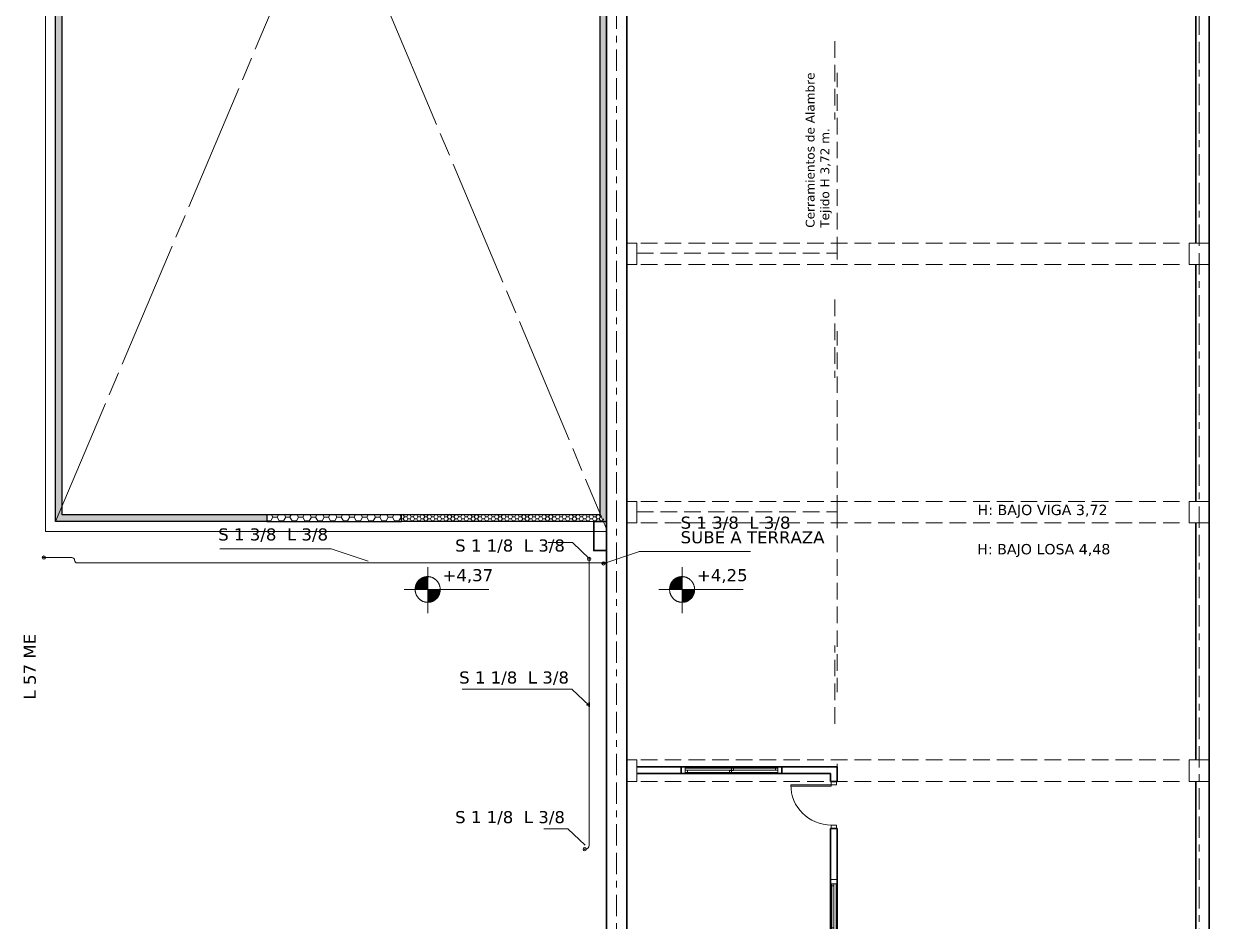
# Model space of a CAD drawing. Header units: metres. Extents: x -163 to 91, y -12 to 67.
# Drawn here: x -116.03 to -98.41, y 16.98 to 30.32 of the extents above; entities that cross this region are included whole.
import ezdxf

# ---------------------------------------------------------------- set-up
doc = ezdxf.new("R2010")
doc.units = ezdxf.units.M
doc.header["$LTSCALE"] = 0.508
for name, pattern in [('STYLE_02', [0.694425, 0.48607, -0.208355]), ('STYLE_07', [1.875, 0.625, -0.20828, 0.625, -0.20836, 0.06943, -0.13893]), ('STYLE_09', [5, 3.75, -0.277785, 0.69443, -0.277785])]:
    doc.linetypes.add(name, pattern=pattern)
for name, color, linetype, lineweight in [('-40C', 160, 'Continuous', 20), ('10°C', 230, 'Continuous', 18), ('CARPINTERIA', 7, 'Continuous', 13), ('columnas HA', 7, 'Continuous', 35), ('Muros', 7, 'Continuous', 35), ('None', 7, 'Continuous', 5), ('panel nuevo', 7, 'Continuous', 30), ('Zócalo', 7, 'Continuous', 9)]:
    doc.layers.add(name, color=color, linetype=linetype, lineweight=lineweight)
doc.styles.add('Verdana', font='verdana.ttf')
pattern_1 = [(0, (-115.296002, 11.969912), (0.050229492, 0.029000004), [0.03348633, -0.06697266]), (120, (-115.296002, 11.969912), (-0.050229486, 0.029000014), [0.03348633, -0.06697266]), (60, (-115.262515, 12.027912), (6e-09, 0.058000018), [0.03348633, -0.06697266])]

# ---------------------------------------------------------------- blocks, each defined once
blk = doc.blocks.new('Group')
at = {"color": 0, "linetype": 'Continuous', "lineweight": 20}
blk.add_wipeout([(0.135, 0.461), (0.134, 0.463), (0.133, 0.464), (0.132, 0.465), (0.131, 0.467), (0.13, 0.468), (0.129, 0.469), (0.128, 0.47), (0.127, 0.472), (0.127, 0.473), (0.126, 0.474), (0.125, 0.475), (0.124, 0.476), (0.123, 0.478), (0.122, 0.479), (0.12, 0.48), (0.119, 0.481), (0.118, 0.482), (0.117, 0.483), (0.116, 0.484), (0.115, 0.485), (0.114, 0.487), (0.113, 0.488), (0.112, 0.489), (0.111, 0.49), (0.11, 0.491), (0.109, 0.492), (0.108, 0.493), (0.106, 0.494), (0.105, 0.495), (0.104, 0.496), (0.103, 0.497), (0.102, 0.498), (0.101, 0.499), (0.1, 0.5), (0.098, 0.501), (0.097, 0.502), (0.096, 0.503), (0.095, 0.504), (0.094, 0.504), (0.092, 0.505), (0.091, 0.506), (0.09, 0.507), (0.089, 0.508), (0.087, 0.509), (0.086, 0.51), (0.085, 0.511), (0.084, 0.511), (0.082, 0.512), (0.081, 0.513), (0.08, 0.514), (0.078, 0.515), (0.077, 0.515), (0.076, 0.516), (0.074, 0.517), (0.073, 0.518), (0.072, 0.518), (0.07, 0.519), (0.069, 0.52), (0.068, 0.521), (0.066, 0.521), (0.065, 0.522), (0.063, 0.523), (0.062, 0.523), (0.06, 0.524), (0.059, 0.525), (0.058, 0.525), (0.056, 0.526), (0.055, 0.527), (0.053, 0.527), (0.052, 0.528), (0.05, 0.528), (0.049, 0.529), (0.048, 0.529), (0.046, 0.53), (0.045, 0.53), (0.043, 0.531), (0.042, 0.531), (0.04, 0.532), (0.039, 0.532), (0.038, 0.533), (0.036, 0.533), (0.035, 0.534), (0.033, 0.534), (0.032, 0.535), (0.03, 0.535), (0.029, 0.535), (0.027, 0.536), (0.026, 0.536), (0.024, 0.536), (0.023, 0.537), (0.021, 0.537), (0.02, 0.537), (0.018, 0.538), (0.017, 0.538), (0.015, 0.538), (0.014, 0.538), (0.013, 0.539), (0.011, 0.539), (0.01, 0.539), (0.008, 0.539), (0.007, 0.54), (0.005, 0.54), (0.004, 0.54), (0.002, 0.54), (0.001, 0.54), (-0.001, 0.54), (-0.002, 0.54), (-0.004, 0.541), (-0.005, 0.541), (-0.007, 0.541), (-0.008, 0.541), (-0.01, 0.541), (-0.012, 0.541), (-0.013, 0.541), (-0.015, 0.541), (-0.016, 0.541), (-0.018, 0.541), (-0.019, 0.541), (-0.021, 0.541), (-0.022, 0.541), (-0.024, 0.541), (-0.025, 0.541), (-0.027, 0.541), (-0.028, 0.541), (-0.03, 0.54), (-0.031, 0.54), (-0.033, 0.54), (-0.035, 0.54), (-0.036, 0.54), (-0.038, 0.54), (-0.039, 0.539), (-0.041, 0.539), (-0.042, 0.539), (-0.044, 0.539), (-0.045, 0.539), (-0.047, 0.538), (-0.048, 0.538), (-0.05, 0.538), (-0.051, 0.538), (-0.053, 0.537), (-0.054, 0.537), (-0.056, 0.537), (-0.057, 0.536), (-0.059, 0.536), (-0.06, 0.536), (-0.062, 0.535), (-0.063, 0.535), (-0.065, 0.534), (-0.066, 0.534), (-0.067, 0.534), (-0.069, 0.533), (-0.07, 0.533), (-0.072, 0.532), (-0.073, 0.532), (-0.075, 0.531), (-0.076, 0.531), (-0.078, 0.53), (-0.079, 0.53), (-0.08, 0.529), (-0.082, 0.529), (-0.083, 0.528), (-0.085, 0.528), (-0.086, 0.527), (-0.087, 0.527), (-0.089, 0.526), (-0.09, 0.525), (-0.091, 0.525), (-0.093, 0.524), (-0.094, 0.524), (-0.096, 0.523), (-0.097, 0.522), (-0.098, 0.522), (-0.1, 0.521), (-0.101, 0.52), (-0.102, 0.519), (-0.104, 0.519), (-0.105, 0.518), (-0.106, 0.517), (-0.108, 0.516), (-0.109, 0.516), (-0.11, 0.515), (-0.112, 0.514), (-0.113, 0.513), (-0.114, 0.512), (-0.116, 0.512), (-0.117, 0.511), (-0.118, 0.51), (-0.119, 0.509), (-0.121, 0.508), (-0.122, 0.507), (-0.123, 0.506), (-0.124, 0.505), (-0.126, 0.505), (-0.127, 0.504), (-0.128, 0.503), (-0.129, 0.502), (-0.131, 0.501), (-0.132, 0.5), (-0.133, 0.499), (-0.134, 0.498), (-0.135, 0.497), (-0.137, 0.496), (-0.138, 0.495), (-0.139, 0.494), (-0.14, 0.493), (-0.141, 0.492), (-0.142, 0.491), (-0.144, 0.49), (-0.145, 0.489), (-0.146, 0.488), (-0.147, 0.486), (-0.148, 0.485), (-0.149, 0.484), (-0.15, 0.483), (-0.151, 0.482), (-0.152, 0.481), (-0.153, 0.48), (-0.154, 0.479), (-0.155, 0.478), (-0.156, 0.476), (-0.157, 0.475), (-0.158, 0.474), (-0.159, 0.473), (-0.16, 0.472), (-0.161, 0.471), (-0.162, 0.469), (-0.163, 0.468), (-0.164, 0.467), (-0.165, 0.466), (-0.166, 0.464), (-0.166, 0.463), (-0.167, 0.462), (-0.168, 0.461), (-0.169, 0.459), (-0.17, 0.458), (-0.171, 0.457), (-0.172, 0.456), (-0.172, 0.454), (-0.173, 0.453), (-0.174, 0.452), (-0.175, 0.45), (-0.176, 0.449), (-0.176, 0.448), (-0.177, 0.446), (-0.178, 0.445), (-0.179, 0.444), (-0.179, 0.442), (-0.18, 0.441), (-0.181, 0.439), (-0.181, 0.438), (-0.182, 0.437), (-0.183, 0.435), (-0.184, 0.434), (-0.184, 0.432), (-0.185, 0.431), (-0.185, 0.429), (-0.186, 0.428), (-0.187, 0.427), (-0.187, 0.425), (-0.188, 0.424), (-0.189, 0.422), (-0.189, 0.421), (-0.19, 0.419), (-0.19, 0.418), (-0.191, 0.416), (-0.191, 0.415), (-0.192, 0.413), (-0.192, 0.412), (-0.193, 0.41), (-0.193, 0.409), (-0.194, 0.407), (-0.194, 0.406), (-0.195, 0.404), (-0.195, 0.403), (-0.195, 0.401), (-0.196, 0.4), (-0.196, 0.398), (-0.197, 0.397), (-0.197, 0.395), (-0.197, 0.394), (-0.198, 0.392), (-0.198, 0.391), (-0.198, 0.389), (-0.199, 0.388), (-0.199, 0.386), (-0.199, 0.385), (-0.199, 0.383), (-0.2, 0.382), (-0.2, 0.38), (-0.2, 0.379), (-0.2, 0.377), (-0.2, 0.376), (-0.201, 0.374), (-0.201, 0.373), (-0.201, 0.371), (-0.201, 0.37), (-0.201, 0.368), (-0.201, 0.367), (-0.202, 0.365), (-0.202, 0.363), (-0.202, 0.362), (-0.202, 0.36), (-0.202, 0.359), (-0.202, 0.357), (-0.202, 0.356), (-0.202, 0.354), (-0.202, 0.353), (-0.202, 0.351), (-0.202, 0.349), (-0.202, 0.348), (-0.202, 0.346), (-0.202, 0.345), (-0.202, 0.343), (-0.202, 0.342), (-0.202, 0.34), (-0.202, 0.338), (-0.201, 0.337), (-0.201, 0.335), (-0.201, 0.334), (-0.201, 0.332), (-0.201, 0.33), (-0.201, 0.329), (-0.2, 0.327), (-0.2, 0.326), (-0.2, 0.324), (-0.2, 0.323), (-0.2, 0.321), (-0.199, 0.319), (-0.199, 0.318), (-0.199, 0.316), (-0.199, 0.315), (-0.198, 0.313), (-0.198, 0.312), (-0.198, 0.31), (-0.197, 0.309), (-0.197, 0.307), (-0.197, 0.306), (-0.196, 0.304), (-0.196, 0.303), (-0.196, 0.301), (-0.195, 0.3), (-0.195, 0.298), (-0.194, 0.297), (-0.194, 0.295), (-0.193, 0.294), (-0.193, 0.292), (-0.193, 0.291), (-0.192, 0.289), (-0.192, 0.288), (-0.191, 0.286), (-0.191, 0.285), (-0.19, 0.283), (-0.189, 0.282), (-0.189, 0.28), (-0.188, 0.279), (-0.188, 0.277), (-0.187, 0.276), (-0.187, 0.275), (-0.186, 0.273), (-0.185, 0.272), (-0.185, 0.27), (-0.184, 0.269), (-0.183, 0.268), (-0.183, 0.266), (-0.182, 0.265), (-0.181, 0.263), (-0.181, 0.262), (-0.18, 0.261), (-0.179, 0.259), (-0.179, 0.258), (-0.178, 0.256), (-0.177, 0.255), (-0.176, 0.254), (-0.175, 0.252), (-0.175, 0.251), (-0.174, 0.25), (-0.173, 0.248), (-0.172, 0.247), (-0.171, 0.246), (-0.171, 0.244), (-0.17, 0.243), (-0.169, 0.242), (-0.168, 0.24), (-0.167, 0.239), (-0.166, 0.238), (-0.165, 0.236), (-0.164, 0.235), (-0.163, 0.234), (-0.162, 0.233), (-0.161, 0.231), (-0.16, 0.23), (-0.159, 0.229), (-0.159, 0.228), (-0.158, 0.226), (-0.157, 0.225), (-0.156, 0.224), (-0.155, 0.223), (-0.154, 0.222), (-0.153, 0.22), (-0.151, 0.219), (-0.15, 0.218), (-0.149, 0.217), (-0.148, 0.216), (-0.147, 0.215), (-0.146, 0.214), (-0.145, 0.213), (-0.144, 0.212), (-0.143, 0.21), (-0.142, 0.209), (-0.141, 0.208), (-0.14, 0.207), (-0.139, 0.206), (-0.137, 0.205), (-0.136, 0.204), (-0.135, 0.203), (-0.134, 0.202), (-0.133, 0.201), (-0.132, 0.2), (-0.13, 0.199), (-0.129, 0.198), (-0.128, 0.197), (-0.127, 0.197), (-0.126, 0.196), (-0.124, 0.195), (-0.123, 0.194), (-0.122, 0.193), (-0.121, 0.192), (-0.12, 0.191), (-0.118, 0.19), (-0.117, 0.189), (-0.116, 0.189), (-0.114, 0.188), (-0.113, 0.187), (-0.112, 0.186), (-0.111, 0.185), (-0.109, 0.185), (-0.108, 0.184), (-0.107, 0.183), (-0.105, 0.182), (-0.104, 0.182), (-0.103, 0.181), (-0.101, 0.18), (-0.1, 0.179), (-0.099, 0.179), (-0.097, 0.178), (-0.096, 0.177), (-0.094, 0.177), (-0.093, 0.176), (-0.092, 0.175), (-0.09, 0.175), (-0.089, 0.174), (-0.087, 0.173), (-0.086, 0.173), (-0.085, 0.172), (-0.083, 0.172), (-0.082, 0.171), (-0.08, 0.171), (-0.079, 0.17), (-0.077, 0.17), (-0.076, 0.169), (-0.075, 0.169), (-0.073, 0.168), (-0.072, 0.168), (-0.07, 0.167), (-0.069, 0.167), (-0.067, 0.166), (-0.066, 0.166), (-0.064, 0.165), (-0.063, 0.165), (-0.062, 0.165), (-0.06, 0.164), (-0.059, 0.164), (-0.057, 0.164), (-0.056, 0.163), (-0.054, 0.163), (-0.053, 0.163), (-0.051, 0.162), (-0.05, 0.162), (-0.048, 0.162), (-0.047, 0.161), (-0.045, 0.161), (-0.044, 0.161), (-0.042, 0.161), (-0.041, 0.161), (-0.039, 0.16), (-0.038, 0.16), (-0.036, 0.16), (-0.035, 0.16), (-0.033, 0.16), (-0.032, 0.16), (-0.03, 0.16), (-0.029, 0.159), (-0.027, 0.159), (-0.026, 0.159), (-0.024, 0.159), (-0.023, 0.159), (-0.021, 0.159), (-0.02, 0.159), (-0.018, 0.159), (-0.017, 0.159), (-0.015, 0.159), (-0.014, 0.159), (-0.012, 0.159), (-0.011, 0.159), (-0.009, 0.159), (-0.008, 0.159), (-0.006, 0.159), (-0.005, 0.159), (-0.003, 0.16), (-0.002, 0.16), (0, 0.16), (0.002, 0.16), (0.003, 0.16), (0.005, 0.16), (0.006, 0.161), (0.008, 0.161), (0.009, 0.161), (0.011, 0.161), (0.012, 0.161), (0.014, 0.162), (0.015, 0.162), (0.017, 0.162), (0.018, 0.162), (0.02, 0.163), (0.021, 0.163), (0.023, 0.163), (0.024, 0.164), (0.026, 0.164), (0.027, 0.164), (0.029, 0.165), (0.03, 0.165), (0.032, 0.166), (0.033, 0.166), (0.034, 0.166), (0.036, 0.167), (0.037, 0.167), (0.039, 0.168), (0.04, 0.168), (0.042, 0.169), (0.043, 0.169), (0.045, 0.17), (0.046, 0.17), (0.047, 0.171), (0.049, 0.171), (0.05, 0.172), (0.052, 0.172), (0.053, 0.173), (0.054, 0.174), (0.056, 0.174), (0.057, 0.175), (0.058, 0.175), (0.06, 0.176), (0.061, 0.177), (0.063, 0.177), (0.064, 0.178), (0.065, 0.179), (0.067, 0.179), (0.068, 0.18), (0.069, 0.181), (0.071, 0.182), (0.072, 0.182), (0.073, 0.183), (0.075, 0.184), (0.076, 0.185), (0.077, 0.185), (0.079, 0.186), (0.08, 0.187), (0.081, 0.188), (0.083, 0.189), (0.084, 0.19), (0.085, 0.19), (0.086, 0.191), (0.088, 0.192), (0.089, 0.193), (0.09, 0.194), (0.091, 0.195), (0.093, 0.196), (0.094, 0.197), (0.095, 0.198), (0.096, 0.199), (0.098, 0.2), (0.099, 0.201), (0.1, 0.202), (0.101, 0.203), (0.103, 0.204), (0.104, 0.205), (0.105, 0.206), (0.106, 0.207), (0.107, 0.208), (0.108, 0.209), (0.109, 0.21), (0.111, 0.211), (0.112, 0.212), (0.113, 0.213), (0.114, 0.214), (0.115, 0.215), (0.116, 0.216), (0.117, 0.218), (0.118, 0.219), (0.119, 0.22), (0.12, 0.221), (0.121, 0.222), (0.122, 0.223), (0.123, 0.224), (0.124, 0.226), (0.125, 0.227), (0.126, 0.228), (0.127, 0.229), (0.128, 0.23), (0.129, 0.232), (0.13, 0.233), (0.131, 0.234), (0.132, 0.235), (0.133, 0.236), (0.134, 0.238), (0.135, 0.239), (0.135, 0.24), (0.136, 0.241), (0.137, 0.243), (0.138, 0.244), (0.139, 0.245), (0.14, 0.247), (0.14, 0.248), (0.141, 0.249), (0.142, 0.251), (0.143, 0.252), (0.144, 0.253), (0.144, 0.255), (0.145, 0.256), (0.146, 0.257), (0.147, 0.259), (0.147, 0.26), (0.148, 0.262), (0.149, 0.263), (0.15, 0.264), (0.15, 0.266), (0.151, 0.267), (0.152, 0.269), (0.152, 0.27), (0.153, 0.272), (0.154, 0.273), (0.154, 0.274), (0.155, 0.276), (0.156, 0.277), (0.156, 0.279), (0.157, 0.28), (0.157, 0.282), (0.158, 0.283), (0.158, 0.285), (0.159, 0.286), (0.159, 0.288), (0.16, 0.289), (0.16, 0.291), (0.161, 0.292), (0.161, 0.294), (0.162, 0.295), (0.162, 0.297), (0.163, 0.298), (0.163, 0.3), (0.164, 0.301), (0.164, 0.303), (0.164, 0.304), (0.165, 0.306), (0.165, 0.307), (0.165, 0.309), (0.166, 0.31), (0.166, 0.312), (0.166, 0.313), (0.167, 0.315), (0.167, 0.316), (0.167, 0.318), (0.168, 0.319), (0.168, 0.321), (0.168, 0.322), (0.168, 0.324), (0.168, 0.325), (0.169, 0.327), (0.169, 0.328), (0.169, 0.33), (0.169, 0.331), (0.169, 0.333), (0.169, 0.334), (0.169, 0.336), (0.17, 0.338), (0.17, 0.339), (0.17, 0.341), (0.17, 0.342), (0.17, 0.344), (0.17, 0.345), (0.17, 0.347), (0.17, 0.348), (0.17, 0.35), (0.17, 0.352), (0.17, 0.353), (0.17, 0.355), (0.17, 0.356), (0.17, 0.358), (0.17, 0.359), (0.17, 0.361), (0.17, 0.363), (0.169, 0.364), (0.169, 0.366), (0.169, 0.367), (0.169, 0.369), (0.169, 0.371), (0.169, 0.372), (0.168, 0.374), (0.168, 0.375), (0.168, 0.377), (0.168, 0.378), (0.168, 0.38), (0.167, 0.382), (0.167, 0.383), (0.167, 0.385), (0.167, 0.386), (0.166, 0.388), (0.166, 0.389), (0.166, 0.391), (0.165, 0.392), (0.165, 0.394), (0.165, 0.395), (0.164, 0.397), (0.164, 0.398), (0.164, 0.4), (0.163, 0.401), (0.163, 0.403), (0.162, 0.404), (0.162, 0.406), (0.161, 0.407), (0.161, 0.409), (0.161, 0.41), (0.16, 0.412), (0.16, 0.413), (0.159, 0.415), (0.159, 0.416), (0.158, 0.418), (0.157, 0.419), (0.157, 0.421), (0.156, 0.422), (0.156, 0.423), (0.155, 0.425), (0.155, 0.426), (0.154, 0.428), (0.153, 0.429), (0.153, 0.43), (0.152, 0.432), (0.151, 0.433), (0.151, 0.435), (0.15, 0.436), (0.149, 0.437), (0.149, 0.439), (0.148, 0.44), (0.147, 0.442), (0.147, 0.443), (0.146, 0.444), (0.145, 0.446), (0.144, 0.447), (0.143, 0.448), (0.143, 0.45), (0.142, 0.451), (0.141, 0.452), (0.14, 0.454), (0.139, 0.455), (0.139, 0.456), (0.138, 0.458), (0.137, 0.459), (0.136, 0.46)], dxfattribs=at).dxf.layer = 'None'
at = {"layer": 'None', "linetype": 'Continuous', "lineweight": 0}
for points in [[(-0.016, 0.35), (-0.016, 0.541), (-0.018, 0.541), (-0.019, 0.541), (-0.021, 0.541), (-0.022, 0.541), (-0.024, 0.541), (-0.025, 0.541), (-0.027, 0.541), (-0.028, 0.541), (-0.03, 0.54), (-0.031, 0.54), (-0.033, 0.54), (-0.035, 0.54), (-0.036, 0.54), (-0.038, 0.54), (-0.039, 0.54), (-0.041, 0.539), (-0.042, 0.539), (-0.044, 0.539), (-0.045, 0.539), (-0.047, 0.538), (-0.048, 0.538), (-0.05, 0.538), (-0.051, 0.538), (-0.053, 0.537), (-0.054, 0.537), (-0.055, 0.537), (-0.057, 0.536), (-0.058, 0.536), (-0.06, 0.536), (-0.061, 0.535), (-0.063, 0.535), (-0.064, 0.535), (-0.066, 0.534), (-0.067, 0.534), (-0.069, 0.533), (-0.07, 0.533), (-0.071, 0.532), (-0.073, 0.532), (-0.074, 0.532), (-0.076, 0.531), (-0.077, 0.531), (-0.079, 0.53), (-0.08, 0.529), (-0.081, 0.529), (-0.083, 0.528), (-0.084, 0.528), (-0.086, 0.527), (-0.087, 0.527), (-0.088, 0.526), (-0.09, 0.525), (-0.091, 0.525), (-0.093, 0.524), (-0.094, 0.524), (-0.095, 0.523), (-0.097, 0.522), (-0.098, 0.521), (-0.1, 0.521), (-0.101, 0.52), (-0.102, 0.519), (-0.104, 0.519), (-0.105, 0.518), (-0.106, 0.517), (-0.108, 0.516), (-0.109, 0.515), (-0.11, 0.515), (-0.112, 0.514), (-0.113, 0.513), (-0.114, 0.512), (-0.116, 0.511), (-0.117, 0.511), (-0.118, 0.51), (-0.119, 0.509), (-0.121, 0.508), (-0.122, 0.507), (-0.123, 0.506), (-0.124, 0.505), (-0.126, 0.504), (-0.127, 0.503), (-0.128, 0.503), (-0.129, 0.502), (-0.131, 0.501), (-0.132, 0.5), (-0.133, 0.499), (-0.134, 0.498), (-0.135, 0.497), (-0.136, 0.496), (-0.138, 0.495), (-0.139, 0.494), (-0.14, 0.493), (-0.141, 0.492), (-0.142, 0.491), (-0.143, 0.49), (-0.144, 0.488), (-0.145, 0.487), (-0.146, 0.486), (-0.147, 0.485), (-0.149, 0.484), (-0.15, 0.483), (-0.151, 0.482), (-0.152, 0.481), (-0.153, 0.48), (-0.154, 0.479), (-0.155, 0.477), (-0.156, 0.476), (-0.157, 0.475), (-0.158, 0.474), (-0.159, 0.473), (-0.16, 0.471), (-0.161, 0.47), (-0.162, 0.469), (-0.162, 0.468), (-0.163, 0.467), (-0.164, 0.465), (-0.165, 0.464), (-0.166, 0.463), (-0.167, 0.462), (-0.168, 0.46), (-0.169, 0.459), (-0.17, 0.458), (-0.17, 0.456), (-0.171, 0.455), (-0.172, 0.454), (-0.173, 0.452), (-0.174, 0.451), (-0.175, 0.45), (-0.175, 0.448), (-0.176, 0.447), (-0.177, 0.446), (-0.178, 0.444), (-0.179, 0.443), (-0.179, 0.441), (-0.18, 0.44), (-0.181, 0.439), (-0.181, 0.437), (-0.182, 0.436), (-0.183, 0.434), (-0.184, 0.433), (-0.184, 0.431), (-0.185, 0.43), (-0.185, 0.429), (-0.186, 0.427), (-0.187, 0.426), (-0.187, 0.424), (-0.188, 0.423), (-0.189, 0.421), (-0.189, 0.42), (-0.19, 0.419), (-0.19, 0.417), (-0.191, 0.416), (-0.191, 0.414), (-0.192, 0.413), (-0.192, 0.411), (-0.193, 0.41), (-0.193, 0.408), (-0.194, 0.407), (-0.194, 0.405), (-0.195, 0.404), (-0.195, 0.402), (-0.195, 0.401), (-0.196, 0.399), (-0.196, 0.398), (-0.197, 0.396), (-0.197, 0.395), (-0.197, 0.393), (-0.198, 0.392), (-0.198, 0.39), (-0.198, 0.389), (-0.198, 0.387), (-0.199, 0.386), (-0.199, 0.384), (-0.199, 0.383), (-0.2, 0.381), (-0.2, 0.38), (-0.2, 0.378), (-0.2, 0.377), (-0.2, 0.375), (-0.201, 0.374), (-0.201, 0.372), (-0.201, 0.37), (-0.201, 0.369), (-0.201, 0.367), (-0.201, 0.366), (-0.202, 0.364), (-0.202, 0.363), (-0.202, 0.361), (-0.202, 0.36), (-0.202, 0.358), (-0.202, 0.356), (-0.202, 0.355), (-0.202, 0.353), (-0.202, 0.352), (-0.202, 0.35)], [(-0.016, 0.35), (-0.016, 0.159), (-0.014, 0.159), (-0.013, 0.159), (-0.011, 0.159), (-0.01, 0.159), (-0.008, 0.159), (-0.007, 0.159), (-0.005, 0.159), (-0.004, 0.159), (-0.002, 0.16), (-0.001, 0.16), (0.001, 0.16), (0.003, 0.16), (0.004, 0.16), (0.006, 0.16), (0.007, 0.16), (0.009, 0.161), (0.01, 0.161), (0.012, 0.161), (0.013, 0.161), (0.015, 0.161), (0.016, 0.162), (0.018, 0.162), (0.019, 0.162), (0.021, 0.163), (0.022, 0.163), (0.023, 0.163), (0.025, 0.164), (0.026, 0.164), (0.028, 0.164), (0.029, 0.165), (0.031, 0.165), (0.032, 0.165), (0.034, 0.166), (0.035, 0.166), (0.037, 0.167), (0.038, 0.167), (0.039, 0.168), (0.041, 0.168), (0.042, 0.168), (0.044, 0.169), (0.045, 0.169), (0.047, 0.17), (0.048, 0.171), (0.049, 0.171), (0.051, 0.172), (0.052, 0.172), (0.054, 0.173), (0.055, 0.173), (0.056, 0.174), (0.058, 0.175), (0.059, 0.175), (0.061, 0.176), (0.062, 0.176), (0.063, 0.177), (0.065, 0.178), (0.066, 0.179), (0.068, 0.179), (0.069, 0.18), (0.07, 0.181), (0.072, 0.181), (0.073, 0.182), (0.074, 0.183), (0.076, 0.184), (0.077, 0.184), (0.078, 0.185), (0.08, 0.186), (0.081, 0.187), (0.082, 0.188), (0.084, 0.189), (0.085, 0.189), (0.086, 0.19), (0.087, 0.191), (0.089, 0.192), (0.09, 0.193), (0.091, 0.194), (0.092, 0.195), (0.094, 0.196), (0.095, 0.197), (0.096, 0.197), (0.097, 0.198), (0.099, 0.199), (0.1, 0.2), (0.101, 0.201), (0.102, 0.202), (0.103, 0.203), (0.104, 0.204), (0.106, 0.205), (0.107, 0.206), (0.108, 0.207), (0.109, 0.208), (0.11, 0.209), (0.111, 0.21), (0.112, 0.212), (0.113, 0.213), (0.114, 0.214), (0.116, 0.215), (0.117, 0.216), (0.118, 0.217), (0.119, 0.218), (0.12, 0.219), (0.121, 0.22), (0.122, 0.221), (0.123, 0.223), (0.124, 0.224), (0.125, 0.225), (0.126, 0.226), (0.127, 0.227), (0.128, 0.229), (0.129, 0.23), (0.13, 0.231), (0.13, 0.232), (0.131, 0.233), (0.132, 0.235), (0.133, 0.236), (0.134, 0.237), (0.135, 0.238), (0.136, 0.24), (0.137, 0.241), (0.138, 0.242), (0.138, 0.244), (0.139, 0.245), (0.14, 0.246), (0.141, 0.248), (0.142, 0.249), (0.143, 0.25), (0.143, 0.252), (0.144, 0.253), (0.145, 0.255), (0.146, 0.256), (0.147, 0.257), (0.147, 0.259), (0.148, 0.26), (0.149, 0.261), (0.149, 0.263), (0.15, 0.264), (0.151, 0.266), (0.152, 0.267), (0.152, 0.269), (0.153, 0.27), (0.153, 0.271), (0.154, 0.273), (0.155, 0.274), (0.155, 0.276), (0.156, 0.277), (0.157, 0.279), (0.157, 0.28), (0.158, 0.281), (0.158, 0.283), (0.159, 0.284), (0.159, 0.286), (0.16, 0.287), (0.16, 0.289), (0.161, 0.29), (0.161, 0.292), (0.162, 0.293), (0.162, 0.295), (0.163, 0.296), (0.163, 0.298), (0.163, 0.299), (0.164, 0.301), (0.164, 0.302), (0.165, 0.304), (0.165, 0.305), (0.165, 0.307), (0.166, 0.308), (0.166, 0.31), (0.166, 0.311), (0.166, 0.313), (0.167, 0.314), (0.167, 0.316), (0.167, 0.317), (0.168, 0.319), (0.168, 0.32), (0.168, 0.322), (0.168, 0.323), (0.168, 0.325), (0.169, 0.326), (0.169, 0.328), (0.169, 0.33), (0.169, 0.331), (0.169, 0.333), (0.169, 0.334), (0.17, 0.336), (0.17, 0.337), (0.17, 0.339), (0.17, 0.34), (0.17, 0.342), (0.17, 0.344), (0.17, 0.345), (0.17, 0.347), (0.17, 0.348), (0.17, 0.35)]]:
    blk.add_hatch(color=7, dxfattribs=at).paths.add_polyline_path(points)
at = {"layer": 'None', "color": 0, "linetype": 'Continuous', "lineweight": 20}
for p, q in [((-0.016, 0), (-0.016, 0.684)), ((-0.364, 0.35), (0.892, 0.35))]:
    blk.add_line(p, q, dxfattribs=at)
for points in [[(0.135, 0.461), (0.106, 0.503), (0.015, 0.545), (-0.084, 0.535), (-0.165, 0.476), (-0.206, 0.383), (-0.196, 0.281), (-0.138, 0.197), (-0.048, 0.155), (0.051, 0.165), (0.132, 0.225), (0.174, 0.318), (0.164, 0.42), (0.135, 0.461)], [(-0.016, 0.541), (-0.066, 0.541), (-0.152, 0.49), (-0.202, 0.401), (-0.202, 0.35)], [(-0.016, 0.159), (0.034, 0.159), (0.12, 0.21), (0.17, 0.299), (0.17, 0.35)]]:
    blk.add_open_spline(points, degree=2, dxfattribs=at)
blk = doc.blocks.new('nivel')
at = {"layer": 'None', "color": 0}
blk.add_blockref('Group', (0, 0), dxfattribs=at)
blk = doc.blocks.new('p4 (0.70 (2D)')
at = {"layer": 'CARPINTERIA', "color": 0, "flags": 128}
for points in [[(0.28, 0.64), (0.3, 0.64), (0.3, 0.04), (0.28, 0.04)], [(-0.3, 0.04), (-0.3, -0.04), (-0.35, -0.04), (-0.35, 0.04)], [(0.3, 0.04), (0.3, -0.04), (0.35, -0.04), (0.35, 0.04)]]:
    blk.add_lwpolyline(points, close=True, dxfattribs=at)
at = {"layer": 'CARPINTERIA', "color": 0}
blk.add_arc((0.3, 0.041), 0.6, 90, 180, dxfattribs=at)
blk = doc.blocks.new('V 1.50')
at = {"layer": 'CARPINTERIA', "color": 0}
for p, q in [((-0.686, 0.029), (0.689, 0.029)), ((-0.685, 0.047), (0.689, 0.047)), ((-0.655, -0.004), (-0.655, 0.029)), ((-0.686, -0.004), (0.689, -0.004)), ((-0.686, -0.036), (0.689, -0.036)), ((-0.685, -0.053), (0.689, -0.053)), ((0.655, -0.003), (0.655, -0.036))]:
    blk.add_line(p, q, dxfattribs=at)
at = {"layer": 'CARPINTERIA', "color": 0, "flags": 128}
for points in [[(-0.686, 0.047), (-0.749, 0.047), (-0.749, -0.053), (-0.686, -0.053)], [(-0.031, 0.029), (0, 0.029), (0, -0.003), (-0.031, -0.003)], [(0.751, 0.047), (0.689, 0.047), (0.689, -0.053), (0.751, -0.053)], [(0, -0.003), (0.031, -0.003), (0.031, -0.036), (0, -0.036)]]:
    blk.add_lwpolyline(points, close=True, dxfattribs=at)

msp = doc.modelspace()

# ---------------------------------------------------------------- hatches: boundary and pattern name
at = {"layer": '10°C', "linetype": 'Continuous', "lineweight": 0}
h = msp.add_hatch(color=256, dxfattribs=at)
h.dxf.hatch_style = 1
h.paths.add_polyline_path([(-107.633, 20.203), (-107.661, 20.203), (-107.661, 20.197), (-107.633, 20.197)])
h.paths.add_polyline_path([(-107.633, 20.197), (-107.661, 20.197), (-107.661, 20.191), (-107.633, 20.191)])
h.paths.add_polyline_path([(-107.627, 20.203), (-107.633, 20.203), (-107.633, 20.197), (-107.627, 20.197)])
h.paths.add_polyline_path([(-107.622, 20.203), (-107.627, 20.203), (-107.627, 20.197), (-107.627, 20.191), (-107.622, 20.191)])
h.paths.add_polyline_path([(-107.622, 20.228), (-107.627, 20.228), (-107.627, 20.203), (-107.622, 20.203)])
h.paths.add_polyline_path([(-107.627, 20.228), (-107.633, 20.228), (-107.633, 20.203), (-107.627, 20.203)])
h.paths.add_polyline_path([(-107.627, 20.197), (-107.633, 20.197), (-107.633, 20.191), (-107.627, 20.191)])
h.paths.add_polyline_path([(-107.627, 20.191), (-107.633, 20.191), (-107.633, 20.166), (-107.627, 20.166)])
h.paths.add_polyline_path([(-107.622, 20.191), (-107.627, 20.191), (-107.627, 20.166), (-107.622, 20.166)])
at = {"layer": 'panel nuevo', "linetype": 'Continuous', "lineweight": 9}
h = msp.add_hatch(dxfattribs=at)
h.set_pattern_fill('HONEY', style=0, pattern_type=2)
h.set_pattern_definition(pattern_1)
h.paths.add_polyline_path([(-115.459, 23.02), (-115.559, 22.92), (-115.559, 42.28), (-115.459, 42.18)])
h = msp.add_hatch(dxfattribs=at)
h.set_pattern_fill('HONEY', style=0, pattern_type=2)
h.set_pattern_definition(pattern_1)
h.paths.add_polyline_path([(-107.469, 42.18), (-107.369, 42.28), (-107.369, 22.92), (-107.469, 23.02)])
h = msp.add_hatch(dxfattribs=at)
h.set_pattern_fill('HONEY', style=0, pattern_type=2)
h.set_pattern_definition(pattern_1)
h.paths.add_polyline_path([(-112.419, 23.02), (-112.419, 22.92), (-115.559, 22.92), (-115.459, 23.02)])
h = msp.add_hatch(dxfattribs=at)
h.set_pattern_fill('HONEY', style=0, pattern_type=2)
h.set_pattern_definition(pattern_1)
h.paths.add_polyline_path([(-107.469, 23.02), (-107.369, 22.92), (-110.418, 22.92), (-110.418, 23.02)])
at = {"layer": 'Zócalo', "linetype": 'Continuous', "lineweight": 0}
h = msp.add_hatch(dxfattribs=at)
h.set_pattern_fill('HONEY', color=256, scale=0.02)
h.set_pattern_definition([(0, (-149.857493, 0), (0.09525, 0.05499261), [0.0635, -0.127]), (120, (-149.857493, 0), (-0.09525, 0.05499261), [0.0635, -0.127]), (60, (-149.857493, 0), (2e-10, 0.109985226), [-0.127, 0.0635])])
h.paths.add_polyline_path([(-110.418, 23.02), (-112.419, 23.02), (-112.419, 22.92), (-110.418, 22.92)])

# ---------------------------------------------------------------- linework, layer by layer
at = {"layer": '-40C', "linetype": 'Continuous', "lineweight": 0}
msp.add_line((-111.464, 22.514), (-111.824, 22.514), dxfattribs=at)
for points in [[(-113.12, 22.514), (-111.824, 22.514)], [(-110.913, 22.329), (-111.464, 22.514)]]:
    msp.add_lwpolyline(points, dxfattribs=at)
at = {"layer": '-40C', "linetype": 'Continuous', "lineweight": 0, "flags": 128}
msp.add_lwpolyline([(-115.757, 22.383), (-115.317, 22.383, -0.414214), (-115.277, 22.343), (-115.277, 22.344, 0.414214), (-115.237, 22.304), (-107.363, 22.304)], format="xyb", dxfattribs=at)
at = {"layer": '-40C', "linetype": 'Continuous', "lineweight": 0}
for centre, radius in [((-115.732, 22.383), 0.025), ((-115.732, 22.383), 0.00613), ((-107.412, 22.298), 0.025), ((-107.412, 22.298), 0.00613)]:
    msp.add_circle(centre, radius, dxfattribs=at)
at = {"layer": '10°C', "linetype": 'Continuous', "lineweight": 0}
for p, q in [((-107.877, 22.608), (-108.237, 22.608)), ((-107.627, 18.111), (-107.627, 22.39)), ((-107.883, 20.43), (-108.243, 20.43)), ((-107.943, 18.355), (-108.303, 18.355)), ((-107.718, 18.051), (-107.687, 18.051))]:
    msp.add_line(p, q, dxfattribs=at)
for points in [[(-107.621, 22.364), (-107.877, 22.608)], [(-109.513, 20.43), (-108.243, 20.43)], [(-107.627, 20.186), (-107.883, 20.43)], [(-107.687, 18.111), (-107.943, 18.355)]]:
    msp.add_lwpolyline(points, dxfattribs=at)
for points in [[(-107.622, 20.203), (-107.661, 20.203), (-107.661, 20.191), (-107.622, 20.191)], [(-107.633, 20.228), (-107.622, 20.228), (-107.622, 20.166), (-107.633, 20.166)]]:
    msp.add_lwpolyline(points, close=True, dxfattribs=at)
for centre, radius in [((-107.627, 22.365), 0.025), ((-107.627, 22.365), 0.00613), ((-107.693, 18.051), 0.025), ((-107.693, 18.051), 0.00613)]:
    msp.add_circle(centre, radius, dxfattribs=at)
msp.add_arc((-107.687, 18.111), 0.06, 270, 0, dxfattribs=at)
at = {"layer": 'columnas HA'}
msp.add_lwpolyline([(-107.559, 22.92), (-107.369, 22.92), (-107.369, 22.488), (-107.559, 22.488)], close=True, dxfattribs=at)
at = {"layer": 'Muros'}
for p, q in [((-98.409, 43.91), (-98.409, -2.214)), ((-107.369, 43.61), (-107.369, 7.52)), ((-107.369, 16.417), (-107.369, 43.61)), ((-107.069, 43.61), (-107.069, -3.956)), ((-98.609, 30.578), (-98.609, 27.058)), ((-98.609, 26.738), (-98.609, 23.218)), ((-98.609, 22.898), (-98.609, 19.378)), ((-106.919, 19.273), (-103.939, 19.273)), ((-106.261, 19.273), (-106.261, 19.173)), ((-104.761, 19.273), (-104.761, 19.173)), ((-103.939, 19.273), (-103.939, 19.058)), ((-106.919, 19.173), (-104.039, 19.173)), ((-104.039, 19.173), (-104.039, 19.058)), ((-104.039, 19.058), (-103.939, 19.058)), ((-98.609, 19.058), (-98.609, 15.46)), ((-104.039, 18.358), (-104.039, 15.355)), ((-104.039, 18.358), (-103.939, 18.358)), ((-103.939, 18.358), (-103.939, 15.355))]:
    msp.add_line(p, q, dxfattribs=at)
at = {"layer": 'Muros', "color": 253, "linetype": 'STYLE_02', "lineweight": 5}
for p, q in [((-103.976, 30.057), (-103.976, 28.894)), ((-103.939, 26.906), (-103.939, 29.587)), ((-106.857, 27.058), (-98.757, 27.058)), ((-106.919, 26.906), (-103.939, 26.906)), ((-103.939, 26.812), (-103.939, 26.906)), ((-106.857, 26.738), (-98.757, 26.738)), ((-103.976, 26.217), (-103.976, 25.054)), ((-103.939, 23.066), (-103.939, 25.747)), ((-106.857, 23.218), (-98.757, 23.218)), ((-106.919, 23.066), (-103.939, 23.066)), ((-103.939, 23.066), (-103.939, 20.384)), ((-106.857, 22.898), (-98.757, 22.898)), ((-103.976, 19.914), (-103.976, 21.077)), ((-106.857, 19.378), (-98.757, 19.378)), ((-103.939, 19.319), (-103.939, 19.226)), ((-106.857, 19.058), (-98.757, 19.058))]:
    msp.add_line(p, q, dxfattribs=at)
at = {"layer": 'Muros', "linetype": 'Continuous', "lineweight": 0}
for points in [[(-107.069, 26.738), (-106.919, 26.738), (-106.919, 27.058), (-107.069, 27.058)], [(-98.409, 26.738), (-98.709, 26.738), (-98.709, 27.058), (-98.409, 27.058)], [(-107.069, 22.898), (-106.919, 22.898), (-106.919, 23.218), (-107.069, 23.218)], [(-98.409, 22.898), (-98.709, 22.898), (-98.709, 23.218), (-98.409, 23.218)], [(-107.069, 19.058), (-106.919, 19.058), (-106.919, 19.378), (-107.069, 19.378)], [(-98.409, 19.058), (-98.709, 19.058), (-98.709, 19.378), (-98.409, 19.378)]]:
    msp.add_lwpolyline(points, close=True, dxfattribs=at)
at = {"layer": 'None', "color": 7, "linetype": 'STYLE_07', "lineweight": 5}
for p, q in [((-107.219, -4.3), (-107.219, 44.36)), ((-98.559, -2.715), (-98.559, 44.36))]:
    msp.add_line(p, q, dxfattribs=at)
at = {"layer": 'None', "color": 253, "linetype": 'STYLE_09', "lineweight": 5}
for p, q in [((-115.559, 22.92), (-107.369, 42.28)), ((-115.559, 42.28), (-107.369, 22.812))]:
    msp.add_line(p, q, dxfattribs=at)
at = {"layer": 'None', "color": 7, "linetype": 'Continuous', "lineweight": 5}
msp.add_line((-107.549, 22.92), (-115.559, 22.92), dxfattribs=at)
at = {"layer": 'None', "linetype": 'STYLE_02', "lineweight": 5}
msp.add_line((-107.549, 22.92), (-110.469, 22.92), dxfattribs=at)
at = {"layer": 'None'}
msp.add_lwpolyline([(-115.559, 42.28), (-115.559, 22.92), (-107.369, 22.92), (-107.369, 22.77), (-115.709, 22.77), (-115.709, 42.28)], close=True, dxfattribs=at)
at = {"layer": 'panel nuevo'}
for p, q in [((-115.559, 22.92), (-115.559, 43.61)), ((-115.459, 23.02), (-115.459, 43.51)), ((-107.469, 43.51), (-107.469, 23.02)), ((-112.419, 22.92), (-115.559, 22.92)), ((-112.419, 23.02), (-115.459, 23.02)), ((-107.469, 23.02), (-110.418, 23.02)), ((-107.659, 22.92), (-110.418, 22.92)), ((-107.369, 22.92), (-107.559, 22.92))]:
    msp.add_line(p, q, dxfattribs=at)
at = {"layer": 'panel nuevo', "flags": 128}
msp.add_lwpolyline([(-112.419, 23.02), (-112.419, 22.92), (-110.418, 22.92), (-110.418, 23.02), (-112.419, 23.02)], dxfattribs=at)
at = {"layer": 'Zócalo'}
for p, q in [((-115.459, 23.02), (-115.459, 42.18)), ((-112.613, 23.02), (-115.459, 23.02)), ((-107.469, 23.02), (-110.242, 23.02))]:
    msp.add_line(p, q, dxfattribs=at)

# ---------------------------------------------------------------- block references
at = {"layer": 'Muros', "color": 7, "xscale": -1}
for p, rotation in [((-105.512, 19.219), 180), ((-103.992, 16.851), 90)]:
    msp.add_blockref('V 1.50', p, dxfattribs=dict(at, rotation=rotation))
at = {"layer": 'Muros', "color": 7, "rotation": 90.00000000000001}
msp.add_blockref('p4 (0.70 (2D)', (-103.989, 18.708), dxfattribs=at)
at = {"layer": 'None', "color": 7}
msp.add_blockref('nivel', (-106.23, 21.56), dxfattribs=at)

# ---------------------------------------------------------------- texts
at = {"layer": '-40C', "linetype": 'Continuous', "lineweight": 0, "char_height": 0.17942, "attachment_point": 1, "line_spacing_factor": 1.003239, "style": 'Verdana'}
for s, insert in [('\\A1; S 1 3/8  L 3/8', (-106.346, 22.993)), ('\\A1; S 1 3/8  L 3/8', (-113.22, 22.818)), ('\\A1; SUBE A TERRAZA', (-106.346, 22.776))]:
    msp.add_mtext(s, dxfattribs=dict(at, insert=insert))
at = {"layer": '-40C', "linetype": 'Continuous', "lineweight": 0, "insert": (-116.033, 20.275), "char_height": 0.1794, "attachment_point": 1, "rotation": 90, "line_spacing_factor": 1.003239, "style": 'Verdana'}
msp.add_mtext('L 57 ME ', dxfattribs=at)
at = {"layer": '10°C', "linetype": 'Continuous', "lineweight": 0, "char_height": 0.17942, "attachment_point": 1, "line_spacing_factor": 1.003239, "style": 'Verdana'}
for insert in [(-109.699, 22.653), (-109.639, 20.692), (-109.699, 18.617)]:
    msp.add_mtext('\\A1; S 1 1/8  L 3/8', dxfattribs=dict(at, insert=insert))
at = {"layer": 'None', "color": 7, "insert": (-104.408, 27.285), "char_height": 0.13072, "attachment_point": 1, "rotation": 90, "line_spacing_factor": 1.003239, "style": 'Verdana'}
msp.add_mtext('Cerramientos de Alambre\\PTejido H 3,72 m.', dxfattribs=at)
at = {"layer": 'None', "color": 7, "char_height": 0.15379, "attachment_point": 1, "line_spacing_factor": 1.003239, "style": 'Verdana'}
for s, insert in [('H: BAJO VIGA 3,72', (-101.854, 23.169)), ('H: BAJO LOSA 4,48', (-101.859, 22.586))]:
    msp.add_mtext(s, dxfattribs=dict(at, insert=insert))

# ---------------------------------------------------------------- next in the draw order: linework, layer by layer
at = {"layer": '-40C', "linetype": 'Continuous', "lineweight": 0}
msp.add_lwpolyline([(-107.437, 22.287), (-106.895, 22.47, -0.081432), (-106.876, 22.473), (-105.229, 22.473)], format="xyb", dxfattribs=at)

# ---------------------------------------------------------------- next in the draw order: block references
at = {"layer": 'None', "color": 7}
msp.add_blockref('nivel', (-110.012, 21.56), dxfattribs=at)

# ---------------------------------------------------------------- next in the draw order: texts
at = {"layer": 'None', "color": 7, "insert": (-106.104, 22.212), "char_height": 0.1794, "attachment_point": 1, "line_spacing_factor": 1.003239, "style": 'Verdana'}
msp.add_mtext(' +4,25', dxfattribs=at)

# ---------------------------------------------------------------- next in the draw order: texts
at = {"layer": 'None', "color": 7, "insert": (-109.886, 22.212), "char_height": 0.1794, "attachment_point": 1, "line_spacing_factor": 1.003239, "style": 'Verdana'}
msp.add_mtext(' +4,37', dxfattribs=at)

doc.saveas('drawing.dxf')
